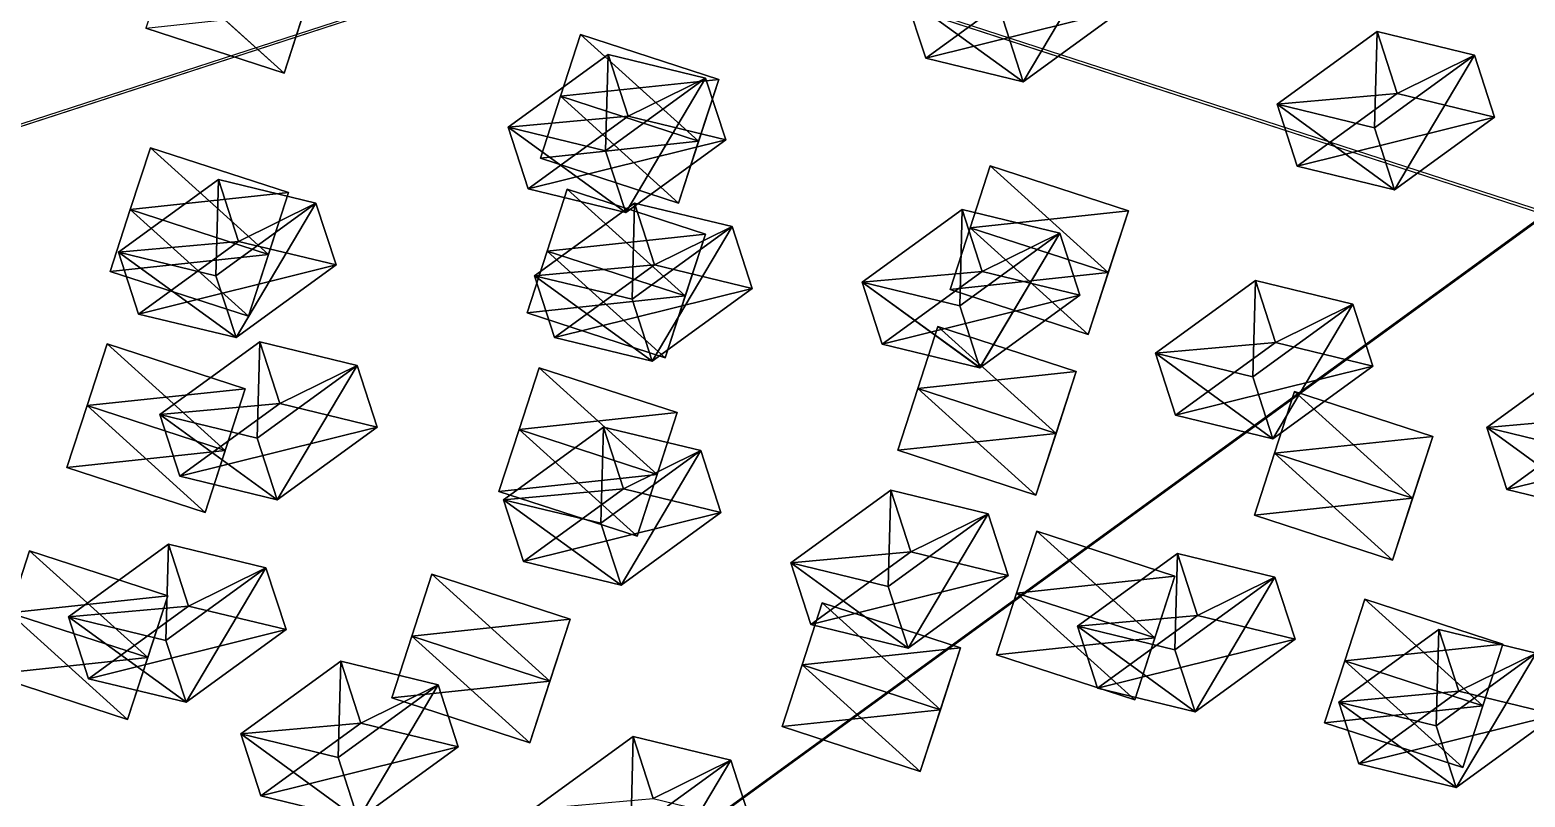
# Model space of a CAD drawing. Header units: metres. Extents: x -324 to 324, y -310 to 311.
# Drawn here: x -42.5 to 60.4, y -230.5 to -177.7 of the extents above; entities that cross this region are included whole.
import ezdxf

# ---------------------------------------------------------------- set-up
doc = ezdxf.new("R2010")
doc.units = ezdxf.units.M

msp = doc.modelspace()

# ---------------------------------------------------------------- linework, layer by layer
for p, q in [((-161.85385, -117.712006, -1261.8993), (61.75289, -190.36646, -1261.8992)), ((61.803394, -190.21127, -1262), (-161.8034, -117.557014, -1262)), ((-61.803432, -190.21129, -738), (161.80338, -117.55707, -738)), ((161.85379, -117.71214, -738.10077), (-61.75302, -190.36641, -738.10077))]:
    msp.add_line(p, q)
for points in [[(-100.0555, -307.9384, -938.3003), (-161.85385, -117.712006, -1261.8993), (61.75289, -190.36646, -1261.8992), (61.75299, -190.36635, -1261.899)], [(161.85379, -117.71214, -738.10077), (-61.75302, -190.36641, -738.10077), (-99.94661, -307.93274, -938.09595), (-99.94651, -307.93265, -938.0958)], [(161.85379, -117.71214, -738.10077), (-99.94661, -307.93274, -938.09595), (100.05529, -307.93845, -1061.6997), (100.05539, -307.93835, -1061.6996)], [(-25.007362, -180.6399, -1245.7883), (-23.625256, -176.38623, -1254.7324), (-22.24332, -172.13309, -1252.4961), (-22.243221, -172.13298, -1252.496)], [(-22.24332, -172.13309, -1252.4961), (-23.625427, -176.38675, -1243.552), (-25.007362, -180.6399, -1245.7883), (-25.007263, -180.63979, -1245.7882)], [(25.859451, -181.23846, -755.87665), (24.477518, -176.98532, -758.1129), (31.35935, -171.98508, -752.8557), (31.35945, -171.98497, -752.8556)], [(31.35935, -171.98508, -752.8557), (32.741283, -176.23822, -750.61945), (25.859451, -181.23846, -755.87665), (25.85955, -181.23836, -755.8765)], [(-33.13599, -173.29657, -1243.552), (-34.517925, -177.54971, -1245.7883), (-25.007362, -180.6399, -1245.7883), (-25.007263, -180.63979, -1245.7882)], [(-25.007362, -180.6399, -1245.7883), (-23.625427, -176.38675, -1243.552), (-33.13599, -173.29657, -1243.552), (-33.13589, -173.29646, -1243.5519)], [(17.769205, -175.36038, -750.877), (19.151136, -179.61353, -748.64075), (26.032969, -174.61328, -743.38354), (26.033068, -174.61317, -743.3834)], [(32.741283, -176.23822, -750.61945), (26.032969, -174.61328, -743.38354), (19.151136, -179.61353, -748.64075), (19.151236, -179.61342, -748.6406)], [(25.859451, -181.23846, -755.87665), (19.151136, -179.61353, -748.64075), (17.769205, -175.36038, -750.877), (17.769304, -175.36028, -750.8769)], [(17.769205, -175.36038, -750.877), (24.477518, -176.98532, -758.1129), (25.859451, -181.23846, -755.87665), (25.85955, -181.23836, -755.8765)], [(-23.625256, -176.38623, -1254.7324), (-25.007362, -180.6399, -1245.7883), (-34.517925, -177.54971, -1245.7883), (-34.517826, -177.5496, -1245.7882)], [(19.151136, -179.61353, -748.64075), (25.859451, -181.23846, -755.87665), (32.741283, -176.23822, -750.61945), (32.741383, -176.23811, -750.6193)], [(-4.6059017, -177.98494, -1252.2659), (-5.9880066, -182.2386, -1243.3218), (3.5225563, -185.32878, -1243.3218), (3.5226562, -185.32867, -1243.3217)], [(-5.9880066, -182.2386, -1243.3218), (-4.6059017, -177.98494, -1252.2659), (-5.987837, -182.23808, -1254.5022), (-5.9877367, -182.23798, -1254.5021)], [(-5.987837, -182.23808, -1254.5022), (-4.6059017, -177.98494, -1252.2659), (4.904661, -181.07512, -1252.2659), (4.9047613, -181.07501, -1252.2657)], [(3.5225563, -185.32878, -1243.3218), (4.904661, -181.07512, -1252.2659), (-4.6059017, -177.98494, -1252.2659), (-4.6058016, -177.98483, -1252.2657)], [(50.045288, -184.41461, -788.0424), (43.336975, -182.78967, -780.8065), (50.218803, -177.78943, -775.5493), (50.218903, -177.78932, -775.5492)], [(51.60074, -182.04257, -773.31305), (50.218803, -177.78943, -775.5493), (43.336975, -182.78967, -780.8065), (43.337074, -182.78957, -780.8064)], [(50.218803, -177.78943, -775.5493), (56.92712, -179.41437, -782.7852), (50.045288, -184.41461, -788.0424), (50.045387, -184.4145, -788.0423)], [(56.92712, -179.41437, -782.7852), (50.218803, -177.78943, -775.5493), (51.60074, -182.04257, -773.31305), (51.600838, -182.04247, -773.3129)], [(-2.8763711, -185.9824, -758.3208), (-9.584685, -184.35747, -751.0849), (-2.7028549, -179.35722, -745.8277), (-2.702755, -179.35712, -745.8276)], [(-1.3209226, -183.61037, -743.59143), (-2.7028549, -179.35722, -745.8277), (-9.584685, -184.35747, -751.0849), (-9.584585, -184.35736, -751.0848)], [(-2.7028549, -179.35722, -745.8277), (4.00546, -180.98216, -753.0636), (-2.8763711, -185.9824, -758.3208), (-2.8762712, -185.9823, -758.3207)], [(4.00546, -180.98216, -753.0636), (-2.7028549, -179.35722, -745.8277), (-1.3209226, -183.61037, -743.59143), (-1.3208226, -183.61026, -743.5913)], [(51.427223, -188.66776, -785.80615), (50.045288, -184.41461, -788.0424), (56.92712, -179.41437, -782.7852), (56.92722, -179.41426, -782.7851)], [(56.92712, -179.41437, -782.7852), (58.30905, -183.66751, -780.54895), (51.427223, -188.66776, -785.80615), (51.427322, -188.66765, -785.806)], [(51.60074, -182.04257, -773.31305), (58.30905, -183.66751, -780.54895), (56.92712, -179.41437, -782.7852), (56.92722, -179.41426, -782.7851)], [(4.904661, -181.07512, -1252.2659), (3.522726, -185.32826, -1254.5022), (-5.987837, -182.23808, -1254.5022), (-5.9877367, -182.23798, -1254.5021)], [(-1.4944389, -190.23555, -756.08453), (-2.8763711, -185.9824, -758.3208), (4.00546, -180.98216, -753.0636), (4.00556, -180.98206, -753.0635)], [(4.00546, -180.98216, -753.0636), (5.387392, -185.2353, -750.82733), (-1.4944389, -190.23555, -756.08453), (-1.4943389, -190.23544, -756.0844)], [(-1.3209226, -183.61037, -743.59143), (5.387392, -185.2353, -750.82733), (4.00546, -180.98216, -753.0636), (4.00556, -180.98206, -753.0635)], [(2.1406212, -189.58192, -1245.5581), (3.522726, -185.32826, -1254.5022), (4.904661, -181.07512, -1252.2659), (4.9047613, -181.07501, -1252.2657)], [(4.904661, -181.07512, -1252.2659), (3.5225563, -185.32878, -1243.3218), (2.1406212, -189.58192, -1245.5581), (2.140721, -189.58182, -1245.558)], [(43.336975, -182.78967, -780.8065), (44.718906, -187.04282, -778.57025), (51.60074, -182.04257, -773.31305), (51.600838, -182.04247, -773.3129)], [(58.30905, -183.66751, -780.54895), (51.60074, -182.04257, -773.31305), (44.718906, -187.04282, -778.57025), (44.719006, -187.04271, -778.5701)], [(-7.3699417, -186.49174, -1245.5581), (-5.987837, -182.23808, -1254.5022), (3.522726, -185.32826, -1254.5022), (3.522826, -185.32816, -1254.5021)], [(-5.987837, -182.23808, -1254.5022), (-7.3699417, -186.49174, -1245.5581), (-5.9880066, -182.2386, -1243.3218), (-5.9879065, -182.2385, -1243.3217)], [(-5.9880066, -182.2386, -1243.3218), (-7.3699417, -186.49174, -1245.5581), (2.1406212, -189.58192, -1245.5581), (2.140721, -189.58182, -1245.558)], [(2.1406212, -189.58192, -1245.5581), (3.5225563, -185.32878, -1243.3218), (-5.9880066, -182.2386, -1243.3218), (-5.9879065, -182.2385, -1243.3217)], [(51.427223, -188.66776, -785.80615), (44.718906, -187.04282, -778.57025), (43.336975, -182.78967, -780.8065), (43.337074, -182.78957, -780.8064)], [(43.336975, -182.78967, -780.8065), (50.045288, -184.41461, -788.0424), (51.427223, -188.66776, -785.80615), (51.427322, -188.66765, -785.806)], [(-9.584685, -184.35747, -751.0849), (-8.202753, -188.61061, -748.84863), (-1.3209226, -183.61037, -743.59143), (-1.3208226, -183.61026, -743.5913)], [(5.387392, -185.2353, -750.82733), (-1.3209226, -183.61037, -743.59143), (-8.202753, -188.61061, -748.84863), (-8.202653, -188.6105, -748.8485)], [(44.718906, -187.04282, -778.57025), (51.427223, -188.66776, -785.80615), (58.30905, -183.66751, -780.54895), (58.30915, -183.6674, -780.5488)], [(-1.4944389, -190.23555, -756.08453), (-8.202753, -188.61061, -748.84863), (-9.584685, -184.35747, -751.0849), (-9.584585, -184.35736, -751.0848)], [(-9.584685, -184.35747, -751.0849), (-2.8763711, -185.9824, -758.3208), (-1.4944389, -190.23555, -756.08453), (-1.4943389, -190.23544, -756.0844)], [(-8.202753, -188.61061, -748.84863), (-1.4944389, -190.23555, -756.08453), (5.387392, -185.2353, -750.82733), (5.387492, -185.2352, -750.8272)], [(-34.21333, -185.77841, -1219.1473), (-35.595436, -190.03207, -1210.2032), (-26.084873, -193.12225, -1210.2032), (-26.084774, -193.12215, -1210.2031)], [(-35.595436, -190.03207, -1210.2032), (-34.21333, -185.77841, -1219.1473), (-35.595264, -190.03156, -1221.3837), (-35.595165, -190.03145, -1221.3835)], [(-35.595264, -190.03156, -1221.3837), (-34.21333, -185.77841, -1219.1473), (-24.702766, -188.86859, -1219.1473), (-24.702667, -188.86848, -1219.1472)], [(-26.084873, -193.12225, -1210.2032), (-24.702766, -188.86859, -1219.1473), (-34.21333, -185.77841, -1219.1473), (-34.21323, -185.7783, -1219.1472)], [(3.522726, -185.32826, -1254.5022), (2.1406212, -189.58192, -1245.5581), (-7.3699417, -186.49174, -1245.5581), (-7.3698416, -186.49164, -1245.558)], [(23.592838, -187.0262, -1252.4961), (22.210732, -191.27986, -1243.552), (31.721294, -194.37004, -1243.552), (31.721394, -194.36993, -1243.5519)], [(22.210732, -191.27986, -1243.552), (23.592838, -187.0262, -1252.4961), (22.210903, -191.27934, -1254.7324), (22.211002, -191.27924, -1254.7323)], [(22.210903, -191.27934, -1254.7324), (23.592838, -187.0262, -1252.4961), (33.1034, -190.11638, -1252.4961), (33.1035, -190.11627, -1252.496)], [(31.721294, -194.37004, -1243.552), (33.1034, -190.11638, -1252.4961), (23.592838, -187.0262, -1252.4961), (23.592937, -187.0261, -1252.496)], [(-29.698637, -194.59323, -758.1225), (-36.40695, -192.96829, -750.8866), (-29.52512, -187.96805, -745.6294), (-29.52502, -187.96794, -745.6293)], [(-28.143187, -192.22119, -743.3931), (-29.52512, -187.96805, -745.6294), (-36.40695, -192.96829, -750.8866), (-36.406853, -192.96819, -750.8865)], [(-29.52512, -187.96805, -745.6294), (-22.816805, -189.59299, -752.8653), (-29.698637, -194.59323, -758.1225), (-29.698538, -194.59312, -758.1224)], [(-22.816805, -189.59299, -752.8653), (-29.52512, -187.96805, -745.6294), (-28.143187, -192.22119, -743.3931), (-28.143087, -192.22108, -743.393)], [(-24.702766, -188.86859, -1219.1473), (-26.084702, -193.12173, -1221.3837), (-35.595264, -190.03156, -1221.3837), (-35.595165, -190.03145, -1221.3835)], [(-27.466808, -197.3754, -1212.4396), (-26.084702, -193.12173, -1221.3837), (-24.702766, -188.86859, -1219.1473), (-24.702667, -188.86848, -1219.1472)], [(-24.702766, -188.86859, -1219.1473), (-26.084873, -193.12225, -1210.2032), (-27.466808, -197.3754, -1212.4396), (-27.46671, -197.37529, -1212.4395)], [(-5.521139, -188.6346, -1231.4458), (-6.903244, -192.88826, -1222.5017), (2.6073189, -195.97844, -1222.5017), (2.6074188, -195.97833, -1222.5016)], [(-6.903244, -192.88826, -1222.5017), (-5.521139, -188.6346, -1231.4458), (-6.9030743, -192.88774, -1233.6821), (-6.902974, -192.88763, -1233.682)], [(-6.9030743, -192.88774, -1233.6821), (-5.521139, -188.6346, -1231.4458), (3.9894238, -191.72478, -1231.4458), (3.9895236, -191.72467, -1231.4457)], [(2.6073189, -195.97844, -1222.5017), (3.9894238, -191.72478, -1231.4458), (-5.521139, -188.6346, -1231.4458), (-5.521039, -188.63449, -1231.4457)], [(-100.0555, -307.9384, -938.3003), (61.75289, -190.36646, -1261.8992), (99.94637, -307.9328, -1061.904), (99.94647, -307.9327, -1061.9039)], [(-36.97737, -194.28522, -1212.4396), (-35.595264, -190.03156, -1221.3837), (-26.084702, -193.12173, -1221.3837), (-26.084602, -193.12163, -1221.3835)], [(-35.595264, -190.03156, -1221.3837), (-36.97737, -194.28522, -1212.4396), (-35.595436, -190.03207, -1210.2032), (-35.595337, -190.03197, -1210.2031)], [(-35.595436, -190.03207, -1210.2032), (-36.97737, -194.28522, -1212.4396), (-27.466808, -197.3754, -1212.4396), (-27.46671, -197.37529, -1212.4395)], [(-27.466808, -197.3754, -1212.4396), (-26.084873, -193.12225, -1210.2032), (-35.595436, -190.03207, -1210.2032), (-35.595337, -190.03197, -1210.2031)], [(-28.316704, -198.84637, -755.8862), (-29.698637, -194.59323, -758.1225), (-22.816805, -189.59299, -752.8653), (-22.816706, -189.59288, -752.8652)], [(-22.816805, -189.59299, -752.8653), (-21.434874, -193.84613, -750.629), (-28.316704, -198.84637, -755.8862), (-28.316605, -198.84627, -755.8861)], [(-28.143187, -192.22119, -743.3931), (-21.434874, -193.84613, -750.629), (-22.816805, -189.59299, -752.8653), (-22.816706, -189.59288, -752.8652)], [(-1.0581796, -196.20862, -778.8934), (-7.766494, -194.58368, -771.6575), (-0.8846634, -189.58344, -766.40027), (-0.8845634, -189.58333, -766.40015)], [(0.49726897, -193.83658, -764.164), (-0.8846634, -189.58344, -766.40027), (-7.766494, -194.58368, -771.6575), (-7.7663937, -194.58357, -771.65735)], [(-0.8846634, -189.58344, -766.40027), (5.8236513, -191.20837, -773.63617), (-1.0581796, -196.20862, -778.8934), (-1.0580796, -196.20851, -778.89325)], [(5.8236513, -191.20837, -773.63617), (-0.8846634, -189.58344, -766.40027), (0.49726897, -193.83658, -764.164), (0.49736896, -193.83647, -764.1639)], [(21.493826, -196.65823, -793.6847), (14.785513, -195.0333, -786.4488), (21.667343, -190.03305, -781.1916), (21.667442, -190.03294, -781.19147)], [(23.049276, -194.2862, -778.9553), (21.667343, -190.03305, -781.1916), (14.785513, -195.0333, -786.4488), (14.785613, -195.03319, -786.44867)], [(21.667343, -190.03305, -781.1916), (28.375658, -191.65799, -788.4275), (21.493826, -196.65823, -793.6847), (21.493925, -196.65813, -793.6846)], [(28.375658, -191.65799, -788.4275), (21.667343, -190.03305, -781.1916), (23.049276, -194.2862, -778.9553), (23.049376, -194.28609, -778.9552)], [(33.1034, -190.11638, -1252.4961), (31.721466, -194.36952, -1254.7324), (22.210903, -191.27934, -1254.7324), (22.211002, -191.27924, -1254.7323)], [(30.33936, -198.62318, -1245.7883), (31.721466, -194.36952, -1254.7324), (33.1034, -190.11638, -1252.4961), (33.1035, -190.11627, -1252.496)], [(33.1034, -190.11638, -1252.4961), (31.721294, -194.37004, -1243.552), (30.33936, -198.62318, -1245.7883), (30.339458, -198.62308, -1245.7882)], [(0.3237527, -200.46176, -776.6571), (-1.0581796, -196.20862, -778.8934), (5.8236513, -191.20837, -773.63617), (5.8237514, -191.20827, -773.63605)], [(5.8236513, -191.20837, -773.63617), (7.2055836, -195.46152, -771.3999), (0.3237527, -200.46176, -776.6571), (0.3238527, -200.46165, -776.657)], [(0.49726897, -193.83658, -764.164), (7.2055836, -195.46152, -771.3999), (5.8236513, -191.20837, -773.63617), (5.8237514, -191.20827, -773.63605)], [(20.828796, -195.533, -1245.7883), (22.210903, -191.27934, -1254.7324), (31.721466, -194.36952, -1254.7324), (31.721565, -194.36942, -1254.7323)], [(22.210903, -191.27934, -1254.7324), (20.828796, -195.533, -1245.7883), (22.210732, -191.27986, -1243.552), (22.21083, -191.27975, -1243.5519)], [(22.210732, -191.27986, -1243.552), (20.828796, -195.533, -1245.7883), (30.33936, -198.62318, -1245.7883), (30.339458, -198.62308, -1245.7882)], [(30.33936, -198.62318, -1245.7883), (31.721294, -194.37004, -1243.552), (22.210732, -191.27986, -1243.552), (22.21083, -191.27975, -1243.5519)], [(-36.40695, -192.96829, -750.8866), (-35.025017, -197.22144, -748.6503), (-28.143187, -192.22119, -743.3931), (-28.143087, -192.22108, -743.393)], [(-21.434874, -193.84613, -750.629), (-28.143187, -192.22119, -743.3931), (-35.025017, -197.22144, -748.6503), (-35.024918, -197.22133, -748.6502)], [(3.9894238, -191.72478, -1231.4458), (2.6074886, -195.97792, -1233.6821), (-6.9030743, -192.88774, -1233.6821), (-6.902974, -192.88763, -1233.682)], [(1.2253838, -200.23158, -1224.738), (2.6074886, -195.97792, -1233.6821), (3.9894238, -191.72478, -1231.4458), (3.9895236, -191.72467, -1231.4457)], [(3.9894238, -191.72478, -1231.4458), (2.6073189, -195.97844, -1222.5017), (1.2253838, -200.23158, -1224.738), (1.2254838, -200.23148, -1224.7379)], [(22.87576, -200.91138, -791.4484), (21.493826, -196.65823, -793.6847), (28.375658, -191.65799, -788.4275), (28.375757, -191.65788, -788.42737)], [(28.375658, -191.65799, -788.4275), (29.75759, -195.91113, -786.1912), (22.87576, -200.91138, -791.4484), (22.875858, -200.91127, -791.4483)], [(23.049276, -194.2862, -778.9553), (29.75759, -195.91113, -786.1912), (28.375658, -191.65799, -788.4275), (28.375757, -191.65788, -788.42737)], [(-26.084702, -193.12173, -1221.3837), (-27.466808, -197.3754, -1212.4396), (-36.97737, -194.28522, -1212.4396), (-36.977272, -194.28511, -1212.4395)], [(-28.316704, -198.84637, -755.8862), (-35.025017, -197.22144, -748.6503), (-36.40695, -192.96829, -750.8866), (-36.406853, -192.96819, -750.8865)], [(-36.40695, -192.96829, -750.8866), (-29.698637, -194.59323, -758.1225), (-28.316704, -198.84637, -755.8862), (-28.316605, -198.84627, -755.8861)], [(-8.285179, -197.1414, -1224.738), (-6.9030743, -192.88774, -1233.6821), (2.6074886, -195.97792, -1233.6821), (2.6075885, -195.97781, -1233.682)], [(-6.9030743, -192.88774, -1233.6821), (-8.285179, -197.1414, -1224.738), (-6.903244, -192.88826, -1222.5017), (-6.903144, -192.88815, -1222.5016)], [(-6.903244, -192.88826, -1222.5017), (-8.285179, -197.1414, -1224.738), (1.2253838, -200.23158, -1224.738), (1.2254838, -200.23148, -1224.7379)], [(1.2253838, -200.23158, -1224.738), (2.6073189, -195.97844, -1222.5017), (-6.903244, -192.88826, -1222.5017), (-6.903144, -192.88815, -1222.5016)], [(-35.025017, -197.22144, -748.6503), (-28.316704, -198.84637, -755.8862), (-21.434874, -193.84613, -750.629), (-21.434774, -193.84602, -750.6289)], [(-7.766494, -194.58368, -771.6575), (-6.3845615, -198.83682, -769.4212), (0.49726897, -193.83658, -764.164), (0.49736896, -193.83647, -764.1639)], [(7.2055836, -195.46152, -771.3999), (0.49726897, -193.83658, -764.164), (-6.3845615, -198.83682, -769.4212), (-6.3844614, -198.83672, -769.4211)], [(14.785513, -195.0333, -786.4488), (16.167444, -199.28644, -784.2125), (23.049276, -194.2862, -778.9553), (23.049376, -194.28609, -778.9552)], [(29.75759, -195.91113, -786.1912), (23.049276, -194.2862, -778.9553), (16.167444, -199.28644, -784.2125), (16.167543, -199.28633, -784.2124)], [(31.721466, -194.36952, -1254.7324), (30.33936, -198.62318, -1245.7883), (20.828796, -195.533, -1245.7883), (20.828896, -195.5329, -1245.7882)], [(0.3237527, -200.46176, -776.6571), (-6.3845615, -198.83682, -769.4212), (-7.766494, -194.58368, -771.6575), (-7.7663937, -194.58357, -771.65735)], [(-7.766494, -194.58368, -771.6575), (-1.0581796, -196.20862, -778.8934), (0.3237527, -200.46176, -776.6571), (0.3238527, -200.46165, -776.657)], [(-6.3845615, -198.83682, -769.4212), (0.3237527, -200.46176, -776.6571), (7.2055836, -195.46152, -771.3999), (7.2056837, -195.46141, -771.3998)], [(22.87576, -200.91138, -791.4484), (16.167444, -199.28644, -784.2125), (14.785513, -195.0333, -786.4488), (14.785613, -195.03319, -786.44867)], [(14.785513, -195.0333, -786.4488), (21.493826, -196.65823, -793.6847), (22.87576, -200.91138, -791.4484), (22.875858, -200.91127, -791.4483)], [(41.66975, -201.54538, -815.4474), (34.961437, -199.92044, -808.2115), (41.843266, -194.9202, -802.9543), (41.843365, -194.92009, -802.95416)], [(43.2252, -199.17334, -800.718), (41.843266, -194.9202, -802.9543), (34.961437, -199.92044, -808.2115), (34.961536, -199.92033, -808.21136)], [(41.843266, -194.9202, -802.9543), (48.551582, -196.54514, -810.1902), (41.66975, -201.54538, -815.4474), (41.66985, -201.54527, -815.44727)], [(48.551582, -196.54514, -810.1902), (41.843266, -194.9202, -802.9543), (43.2252, -199.17334, -800.718), (43.2253, -199.17323, -800.7179)], [(2.6074886, -195.97792, -1233.6821), (1.2253838, -200.23158, -1224.738), (-8.285179, -197.1414, -1224.738), (-8.285079, -197.1413, -1224.7379)], [(16.167444, -199.28644, -784.2125), (22.87576, -200.91138, -791.4484), (29.75759, -195.91113, -786.1912), (29.757689, -195.91103, -786.1911)], [(43.051685, -205.79852, -813.2111), (41.66975, -201.54538, -815.4474), (48.551582, -196.54514, -810.1902), (48.55168, -196.54503, -810.19006)], [(48.551582, -196.54514, -810.1902), (49.933514, -200.79828, -807.9539), (43.051685, -205.79852, -813.2111), (43.051785, -205.79842, -813.211)], [(43.2252, -199.17334, -800.718), (49.933514, -200.79828, -807.9539), (48.551582, -196.54514, -810.1902), (48.55168, -196.54503, -810.19006)], [(19.998333, -198.08891, -1229.2349), (18.616226, -202.34258, -1220.2908), (28.12679, -205.43275, -1220.2908), (28.126888, -205.43265, -1220.2906)], [(18.616226, -202.34258, -1220.2908), (19.998333, -198.08891, -1229.2349), (18.616398, -202.34206, -1231.4712), (18.616497, -202.34195, -1231.4711)], [(18.616398, -202.34206, -1231.4712), (19.998333, -198.08891, -1229.2349), (29.508896, -201.1791, -1229.2349), (29.508995, -201.17899, -1229.2347)], [(28.12679, -205.43275, -1220.2908), (29.508896, -201.1791, -1229.2349), (19.998333, -198.08891, -1229.2349), (19.998432, -198.0888, -1229.2347)], [(-37.189213, -199.27031, -1191.6484), (-38.57132, -203.52397, -1182.7043), (-29.060757, -206.61415, -1182.7043), (-29.060658, -206.61404, -1182.7042)], [(-38.57132, -203.52397, -1182.7043), (-37.189213, -199.27031, -1191.6484), (-38.571148, -203.52345, -1193.8848), (-38.57105, -203.52335, -1193.8846)], [(-38.571148, -203.52345, -1193.8848), (-37.189213, -199.27031, -1191.6484), (-27.67865, -202.36049, -1191.6484), (-27.67855, -202.36038, -1191.6483)], [(-29.060757, -206.61415, -1182.7043), (-27.67865, -202.36049, -1191.6484), (-37.189213, -199.27031, -1191.6484), (-37.189114, -199.2702, -1191.6483)], [(-26.86189, -205.75288, -781.0998), (-33.570206, -204.12794, -773.8639), (-26.688374, -199.1277, -768.6067), (-26.688274, -199.1276, -768.60657)], [(-25.30644, -203.38084, -766.3704), (-26.688374, -199.1277, -768.6067), (-33.570206, -204.12794, -773.8639), (-33.570107, -204.12784, -773.8638)], [(-26.688374, -199.1277, -768.6067), (-19.980059, -200.75264, -775.8426), (-26.86189, -205.75288, -781.0998), (-26.861792, -205.75278, -781.0997)], [(-19.980059, -200.75264, -775.8426), (-26.688374, -199.1277, -768.6067), (-25.30644, -203.38084, -766.3704), (-25.306341, -203.38074, -766.3703)], [(34.961437, -199.92044, -808.2115), (36.34337, -204.17358, -805.9752), (43.2252, -199.17334, -800.718), (43.2253, -199.17323, -800.7179)], [(49.933514, -200.79828, -807.9539), (43.2252, -199.17334, -800.718), (36.34337, -204.17358, -805.9752), (36.343468, -204.17348, -805.9751)], [(43.051685, -205.79852, -813.2111), (36.34337, -204.17358, -805.9752), (34.961437, -199.92044, -808.2115), (34.961536, -199.92033, -808.21136)], [(34.961437, -199.92044, -808.2115), (41.66975, -201.54538, -815.4474), (43.051685, -205.79852, -813.2111), (43.051785, -205.79842, -813.211)], [(64.48203, -206.6591, -839.27014), (57.77372, -205.03416, -832.03424), (64.65555, -200.03392, -826.77704), (64.65565, -200.03381, -826.7769)], [(66.03748, -204.28706, -824.5408), (64.65555, -200.03392, -826.77704), (57.77372, -205.03416, -832.03424), (57.77382, -205.03406, -832.0341)], [(-25.479958, -210.00603, -778.8635), (-26.86189, -205.75288, -781.0998), (-19.980059, -200.75264, -775.8426), (-19.97996, -200.75253, -775.84247)], [(-19.980059, -200.75264, -775.8426), (-18.598127, -205.00578, -773.6063), (-25.479958, -210.00603, -778.8635), (-25.479858, -210.00592, -778.8634)], [(-25.30644, -203.38084, -766.3704), (-18.598127, -205.00578, -773.6063), (-19.980059, -200.75264, -775.8426), (-19.97996, -200.75253, -775.84247)], [(-7.453726, -200.91544, -1206.8949), (-8.835831, -205.1691, -1197.9508), (0.6747322, -208.25928, -1197.9508), (0.6748322, -208.25917, -1197.9507)], [(-8.835831, -205.1691, -1197.9508), (-7.453726, -200.91544, -1206.8949), (-8.835661, -205.16858, -1209.1312), (-8.835561, -205.16847, -1209.1311)], [(-8.835661, -205.16858, -1209.1312), (-7.453726, -200.91544, -1206.8949), (2.056837, -204.00562, -1206.8949), (2.056937, -204.00551, -1206.8948)], [(0.6747322, -208.25928, -1197.9508), (2.056837, -204.00562, -1206.8949), (-7.453726, -200.91544, -1206.8949), (-7.4536257, -200.91533, -1206.8948)], [(29.508896, -201.1791, -1229.2349), (28.12696, -205.43224, -1231.4712), (18.616398, -202.34206, -1231.4712), (18.616497, -202.34195, -1231.4711)], [(26.744854, -209.6859, -1222.5271), (28.12696, -205.43224, -1231.4712), (29.508896, -201.1791, -1229.2349), (29.508995, -201.17899, -1229.2347)], [(29.508896, -201.1791, -1229.2349), (28.12679, -205.43275, -1220.2908), (26.744854, -209.6859, -1222.5271), (26.744953, -209.68579, -1222.527)], [(36.34337, -204.17358, -805.9752), (43.051685, -205.79852, -813.2111), (49.933514, -200.79828, -807.9539), (49.933613, -200.79817, -807.9538)], [(-27.67865, -202.36049, -1191.6484), (-29.060585, -206.61363, -1193.8848), (-38.571148, -203.52345, -1193.8848), (-38.57105, -203.52335, -1193.8846)], [(-30.442692, -210.8673, -1184.9407), (-29.060585, -206.61363, -1193.8848), (-27.67865, -202.36049, -1191.6484), (-27.67855, -202.36038, -1191.6483)], [(-27.67865, -202.36049, -1191.6484), (-29.060757, -206.61415, -1182.7043), (-30.442692, -210.8673, -1184.9407), (-30.442593, -210.86719, -1184.9406)], [(17.234291, -206.59572, -1222.5271), (18.616398, -202.34206, -1231.4712), (28.12696, -205.43224, -1231.4712), (28.12706, -205.43213, -1231.4711)], [(18.616398, -202.34206, -1231.4712), (17.234291, -206.59572, -1222.5271), (18.616226, -202.34258, -1220.2908), (18.616325, -202.34247, -1220.2906)], [(18.616226, -202.34258, -1220.2908), (17.234291, -206.59572, -1222.5271), (26.744854, -209.6859, -1222.5271), (26.744953, -209.68579, -1222.527)], [(26.744854, -209.6859, -1222.5271), (28.12679, -205.43275, -1220.2908), (18.616226, -202.34258, -1220.2908), (18.616325, -202.34247, -1220.2906)], [(44.540516, -202.5514, -1235.9138), (43.15841, -206.80507, -1226.9697), (52.668972, -209.89525, -1226.9697), (52.66907, -209.89514, -1226.9696)], [(43.15841, -206.80507, -1226.9697), (44.540516, -202.5514, -1235.9138), (43.15858, -206.80455, -1238.1501), (43.15868, -206.80444, -1238.15)], [(43.15858, -206.80455, -1238.1501), (44.540516, -202.5514, -1235.9138), (54.05108, -205.64159, -1235.9138), (54.051178, -205.64148, -1235.9137)], [(52.668972, -209.89525, -1226.9697), (54.05108, -205.64159, -1235.9138), (44.540516, -202.5514, -1235.9138), (44.540615, -202.5513, -1235.9137)], [(-39.953255, -207.77711, -1184.9407), (-38.571148, -203.52345, -1193.8848), (-29.060585, -206.61363, -1193.8848), (-29.060486, -206.61353, -1193.8846)], [(-38.571148, -203.52345, -1193.8848), (-39.953255, -207.77711, -1184.9407), (-38.57132, -203.52397, -1182.7043), (-38.57122, -203.52386, -1182.7042)], [(-38.57132, -203.52397, -1182.7043), (-39.953255, -207.77711, -1184.9407), (-30.442692, -210.8673, -1184.9407), (-30.442593, -210.86719, -1184.9406)], [(-30.442692, -210.8673, -1184.9407), (-29.060757, -206.61415, -1182.7043), (-38.57132, -203.52397, -1182.7043), (-38.57122, -203.52386, -1182.7042)], [(-33.570206, -204.12794, -773.8639), (-32.18827, -208.38109, -771.6276), (-25.30644, -203.38084, -766.3704), (-25.306341, -203.38074, -766.3703)], [(-18.598127, -205.00578, -773.6063), (-25.30644, -203.38084, -766.3704), (-32.18827, -208.38109, -771.6276), (-32.18817, -208.38098, -771.6275)], [(-25.479958, -210.00603, -778.8635), (-32.18827, -208.38109, -771.6276), (-33.570206, -204.12794, -773.8639), (-33.570107, -204.12784, -773.8638)], [(-33.570206, -204.12794, -773.8639), (-26.86189, -205.75288, -781.0998), (-25.479958, -210.00603, -778.8635), (-25.479858, -210.00592, -778.8634)], [(2.056837, -204.00562, -1206.8949), (0.67490196, -208.25876, -1209.1312), (-8.835661, -205.16858, -1209.1312), (-8.835561, -205.16847, -1209.1311)], [(-0.7072029, -212.51242, -1200.1871), (0.67490196, -208.25876, -1209.1312), (2.056837, -204.00562, -1206.8949), (2.056937, -204.00551, -1206.8948)], [(2.056837, -204.00562, -1206.8949), (0.6747322, -208.25928, -1197.9508), (-0.7072029, -212.51242, -1200.1871), (-0.7071029, -212.51231, -1200.187)], [(57.77372, -205.03416, -832.03424), (59.15565, -209.28731, -829.798), (66.03748, -204.28706, -824.5408), (66.03758, -204.28696, -824.54065)], [(72.7458, -205.912, -831.7767), (66.03748, -204.28706, -824.5408), (59.15565, -209.28731, -829.798), (59.15575, -209.2872, -829.79785)], [(-32.18827, -208.38109, -771.6276), (-25.479958, -210.00603, -778.8635), (-18.598127, -205.00578, -773.6063), (-18.598028, -205.00568, -773.6062)], [(-10.217766, -209.42224, -1200.1871), (-8.835661, -205.16858, -1209.1312), (0.67490196, -208.25876, -1209.1312), (0.675002, -208.25865, -1209.1311)], [(-8.835661, -205.16858, -1209.1312), (-10.217766, -209.42224, -1200.1871), (-8.835831, -205.1691, -1197.9508), (-8.835731, -205.16899, -1197.9507)], [(-8.835831, -205.1691, -1197.9508), (-10.217766, -209.42224, -1200.1871), (-0.7072029, -212.51242, -1200.1871), (-0.7071029, -212.51231, -1200.187)], [(-3.2002008, -211.62172, -806.8836), (-9.908515, -209.99678, -799.6477), (-3.0266845, -204.99654, -794.3905), (-3.0265846, -204.99643, -794.3904)], [(-1.6447523, -209.24968, -792.15424), (-3.0266845, -204.99654, -794.3905), (-9.908515, -209.99678, -799.6477), (-9.908415, -209.99667, -799.6476)], [(-0.7072029, -212.51242, -1200.1871), (0.6747322, -208.25928, -1197.9508), (-8.835831, -205.1691, -1197.9508), (-8.835731, -205.16899, -1197.9507)], [(-3.0266845, -204.99654, -794.3905), (3.68163, -206.62148, -801.6264), (-3.2002008, -211.62172, -806.8836), (-3.200101, -211.62161, -806.8835)], [(3.68163, -206.62148, -801.6264), (-3.0266845, -204.99654, -794.3905), (-1.6447523, -209.24968, -792.15424), (-1.6446522, -209.24957, -792.1541)], [(28.12696, -205.43224, -1231.4712), (26.744854, -209.6859, -1222.5271), (17.234291, -206.59572, -1222.5271), (17.23439, -206.59561, -1222.527)], [(54.05108, -205.64159, -1235.9138), (52.669144, -209.89473, -1238.1501), (43.15858, -206.80455, -1238.1501), (43.15868, -206.80444, -1238.15)], [(51.287037, -214.14839, -1229.206), (52.669144, -209.89473, -1238.1501), (54.05108, -205.64159, -1235.9138), (54.051178, -205.64148, -1235.9137)], [(54.05108, -205.64159, -1235.9138), (52.668972, -209.89525, -1226.9697), (51.287037, -214.14839, -1229.206), (51.287136, -214.14828, -1229.2059)], [(65.86397, -210.91225, -837.0339), (59.15565, -209.28731, -829.798), (57.77372, -205.03416, -832.03424), (57.77382, -205.03406, -832.0341)], [(57.77372, -205.03416, -832.03424), (64.48203, -206.6591, -839.27014), (65.86397, -210.91225, -837.0339), (65.86407, -210.91214, -837.03375)], [(-29.060585, -206.61363, -1193.8848), (-30.442692, -210.8673, -1184.9407), (-39.953255, -207.77711, -1184.9407), (-39.953156, -207.77701, -1184.9406)], [(-1.8182685, -215.87486, -804.64734), (-3.2002008, -211.62172, -806.8836), (3.68163, -206.62148, -801.6264), (3.6817298, -206.62137, -801.6263)], [(3.68163, -206.62148, -801.6264), (5.0635624, -210.87462, -799.39014), (-1.8182685, -215.87486, -804.64734), (-1.8181685, -215.87476, -804.6472)], [(-1.6447523, -209.24968, -792.15424), (5.0635624, -210.87462, -799.39014), (3.68163, -206.62148, -801.6264), (3.6817298, -206.62137, -801.6263)], [(41.776474, -211.05821, -1229.206), (43.15858, -206.80455, -1238.1501), (52.669144, -209.89473, -1238.1501), (52.669243, -209.89462, -1238.15)], [(43.15858, -206.80455, -1238.1501), (41.776474, -211.05821, -1229.206), (43.15841, -206.80507, -1226.9697), (43.15851, -206.80496, -1226.9696)], [(43.15841, -206.80507, -1226.9697), (41.776474, -211.05821, -1229.206), (51.287037, -214.14839, -1229.206), (51.287136, -214.14828, -1229.2059)], [(51.287037, -214.14839, -1229.206), (52.668972, -209.89525, -1226.9697), (43.15841, -206.80507, -1226.9697), (43.15851, -206.80496, -1226.9696)], [(59.15565, -209.28731, -829.798), (65.86397, -210.91225, -837.0339), (72.7458, -205.912, -831.7767), (72.745895, -205.9119, -831.77655)], [(0.67490196, -208.25876, -1209.1312), (-0.7072029, -212.51242, -1200.1871), (-10.217766, -209.42224, -1200.1871), (-10.217666, -209.42213, -1200.187)], [(-9.908515, -209.99678, -799.6477), (-8.526583, -214.24992, -797.41144), (-1.6447523, -209.24968, -792.15424), (-1.6446522, -209.24957, -792.1541)], [(5.0635624, -210.87462, -799.39014), (-1.6447523, -209.24968, -792.15424), (-8.526583, -214.24992, -797.41144), (-8.526483, -214.24982, -797.4113)], [(16.572767, -215.96489, -827.3627), (9.864454, -214.33995, -820.1268), (16.746284, -209.3397, -814.86957), (16.746384, -209.3396, -814.86945)], [(18.128218, -213.59285, -812.6333), (16.746284, -209.3397, -814.86957), (9.864454, -214.33995, -820.1268), (9.864554, -214.33984, -820.12665)], [(16.746284, -209.3397, -814.86957), (23.4546, -210.96465, -822.10547), (16.572767, -215.96489, -827.3627), (16.572866, -215.96478, -827.36255)], [(23.4546, -210.96465, -822.10547), (16.746284, -209.3397, -814.86957), (18.128218, -213.59285, -812.6333), (18.128317, -213.59274, -812.6332)], [(52.669144, -209.89473, -1238.1501), (51.287037, -214.14839, -1229.206), (41.776474, -211.05821, -1229.206), (41.776573, -211.0581, -1229.2059)], [(-1.8182685, -215.87486, -804.64734), (-8.526583, -214.24992, -797.41144), (-9.908515, -209.99678, -799.6477), (-9.908415, -209.99667, -799.6476)], [(-9.908515, -209.99678, -799.6477), (-3.2002008, -211.62172, -806.8836), (-1.8182685, -215.87486, -804.64734), (-1.8181685, -215.87476, -804.6472)], [(-8.526583, -214.24992, -797.41144), (-1.8182685, -215.87486, -804.64734), (5.0635624, -210.87462, -799.39014), (5.0636625, -210.87451, -799.39)], [(17.9547, -220.21803, -825.1264), (16.572767, -215.96489, -827.3627), (23.4546, -210.96465, -822.10547), (23.454699, -210.96454, -822.10535)], [(23.4546, -210.96465, -822.10547), (24.83653, -215.21779, -819.8692), (17.9547, -220.21803, -825.1264), (17.9548, -220.21793, -825.1263)], [(18.128218, -213.59285, -812.6333), (24.83653, -215.21779, -819.8692), (23.4546, -210.96465, -822.10547), (23.454699, -210.96454, -822.10535)], [(26.79626, -212.16507, -1206.6646), (25.414154, -216.41873, -1197.7205), (34.924717, -219.50891, -1197.7205), (34.924816, -219.5088, -1197.7203)], [(25.414154, -216.41873, -1197.7205), (26.79626, -212.16507, -1206.6646), (25.414326, -216.41821, -1208.9009), (25.414425, -216.4181, -1208.9008)], [(25.414326, -216.41821, -1208.9009), (26.79626, -212.16507, -1206.6646), (36.306824, -215.25525, -1206.6646), (36.306923, -215.25514, -1206.6644)], [(34.924717, -219.50891, -1197.7205), (36.306824, -215.25525, -1206.6646), (26.79626, -212.16507, -1206.6646), (26.79636, -212.16496, -1206.6644)], [(-42.523724, -213.52164, -1161.2476), (-43.90583, -217.7753, -1152.3035), (-34.395267, -220.86548, -1152.3035), (-34.39517, -220.86537, -1152.3033)], [(-43.90566, -217.77478, -1163.4839), (-42.523724, -213.52164, -1161.2476), (-33.01316, -216.61182, -1161.2476), (-33.01306, -216.61171, -1161.2474)], [(-34.395267, -220.86548, -1152.3035), (-33.01316, -216.61182, -1161.2476), (-42.523724, -213.52164, -1161.2476), (-42.523624, -213.52153, -1161.2474)], [(-33.13714, -219.6841, -803.7175), (-39.84545, -218.05916, -796.4816), (-32.963623, -213.05891, -791.2244), (-32.963524, -213.0588, -791.2243)], [(-31.581688, -217.31206, -788.98816), (-32.963623, -213.05891, -791.2244), (-39.84545, -218.05916, -796.4816), (-39.845352, -218.05905, -796.4815)], [(-32.963623, -213.05891, -791.2244), (-26.255306, -214.68385, -798.4603), (-33.13714, -219.6841, -803.7175), (-33.13704, -219.68399, -803.7174)], [(-26.255306, -214.68385, -798.4603), (-32.963623, -213.05891, -791.2244), (-31.581688, -217.31206, -788.98816), (-31.581589, -217.31195, -788.98804)], [(9.864454, -214.33995, -820.1268), (11.246386, -218.5931, -817.8905), (18.128218, -213.59285, -812.6333), (18.128317, -213.59274, -812.6332)], [(24.83653, -215.21779, -819.8692), (18.128218, -213.59285, -812.6333), (11.246386, -218.5931, -817.8905), (11.246486, -218.59299, -817.8904)], [(36.31029, -220.33382, -847.86884), (29.601978, -218.70888, -840.63293), (36.483807, -213.70863, -835.37573), (36.483906, -213.70853, -835.3756)], [(37.86574, -217.96178, -833.13947), (36.483807, -213.70863, -835.37573), (29.601978, -218.70888, -840.63293), (29.602077, -218.70877, -840.6328)], [(36.483807, -213.70863, -835.37573), (43.192123, -215.33357, -842.61163), (36.31029, -220.33382, -847.86884), (36.31039, -220.33371, -847.8687)], [(43.192123, -215.33357, -842.61163), (36.483807, -213.70863, -835.37573), (37.86574, -217.96178, -833.13947), (37.86584, -217.96167, -833.13934)], [(-31.755205, -223.93724, -801.48126), (-33.13714, -219.6841, -803.7175), (-26.255306, -214.68385, -798.4603), (-26.255207, -214.68375, -798.4602)], [(-26.255306, -214.68385, -798.4603), (-24.873375, -218.937, -796.22406), (-31.755205, -223.93724, -801.48126), (-31.755106, -223.93713, -801.48114)], [(-31.581688, -217.31206, -788.98816), (-24.873375, -218.937, -796.22406), (-26.255306, -214.68385, -798.4603), (-26.255207, -214.68375, -798.4602)], [(17.9547, -220.21803, -825.1264), (11.246386, -218.5931, -817.8905), (9.864454, -214.33995, -820.1268), (9.864554, -214.33984, -820.12665)], [(9.864454, -214.33995, -820.1268), (16.572767, -215.96489, -827.3627), (17.9547, -220.21803, -825.1264), (17.9548, -220.21793, -825.1263)], [(-14.834513, -215.13159, -1175.2964), (-16.216618, -219.38525, -1166.3523), (-6.7060547, -222.47543, -1166.3523), (-6.7059546, -222.47533, -1166.3522)], [(-16.216618, -219.38525, -1166.3523), (-14.834513, -215.13159, -1175.2964), (-16.216448, -219.38474, -1177.5327), (-16.216349, -219.38463, -1177.5326)], [(-16.216448, -219.38474, -1177.5327), (-14.834513, -215.13159, -1175.2964), (-5.32395, -218.22177, -1175.2964), (-5.3238497, -218.22166, -1175.2963)], [(-6.7060547, -222.47543, -1166.3523), (-5.32395, -218.22177, -1175.2964), (-14.834513, -215.13159, -1175.2964), (-14.834413, -215.13148, -1175.2963)], [(11.246386, -218.5931, -817.8905), (17.9547, -220.21803, -825.1264), (24.83653, -215.21779, -819.8692), (24.83663, -215.21768, -819.8691)], [(36.306824, -215.25525, -1206.6646), (34.92489, -219.50839, -1208.9009), (25.414326, -216.41821, -1208.9009), (25.414425, -216.4181, -1208.9008)], [(33.54278, -223.76205, -1199.9568), (34.92489, -219.50839, -1208.9009), (36.306824, -215.25525, -1206.6646), (36.306923, -215.25514, -1206.6644)], [(36.306824, -215.25525, -1206.6646), (34.924717, -219.50891, -1197.7205), (33.54278, -223.76205, -1199.9568), (33.54288, -223.76195, -1199.9567)], [(37.692226, -224.58696, -845.63257), (36.31029, -220.33382, -847.86884), (43.192123, -215.33357, -842.61163), (43.192223, -215.33347, -842.6115)], [(43.192123, -215.33357, -842.61163), (44.574055, -219.58672, -840.37537), (37.692226, -224.58696, -845.63257), (37.692326, -224.58685, -845.63245)], [(37.86574, -217.96178, -833.13947), (44.574055, -219.58672, -840.37537), (43.192123, -215.33357, -842.61163), (43.192223, -215.33347, -842.6115)], [(-33.01316, -216.61182, -1161.2476), (-34.395096, -220.86496, -1163.4839), (-43.90566, -217.77478, -1163.4839), (-43.90556, -217.77467, -1163.4838)], [(-35.777203, -225.11862, -1154.5398), (-34.395096, -220.86496, -1163.4839), (-33.01316, -216.61182, -1161.2476), (-33.01306, -216.61171, -1161.2474)], [(-33.01316, -216.61182, -1161.2476), (-34.395267, -220.86548, -1152.3035), (-35.777203, -225.11862, -1154.5398), (-35.777103, -225.11852, -1154.5397)], [(12.032892, -217.10423, -1188.1477), (10.650787, -221.3579, -1179.2036), (20.16135, -224.44807, -1179.2036), (20.16145, -224.44797, -1179.2035)], [(10.650787, -221.3579, -1179.2036), (12.032892, -217.10423, -1188.1477), (10.650957, -221.35738, -1190.384), (10.651057, -221.35727, -1190.3839)], [(10.650957, -221.35738, -1190.384), (12.032892, -217.10423, -1188.1477), (21.543455, -220.19441, -1188.1477), (21.543554, -220.1943, -1188.1476)], [(20.16135, -224.44807, -1179.2036), (21.543455, -220.19441, -1188.1477), (12.032892, -217.10423, -1188.1477), (12.032992, -217.10413, -1188.1476)], [(24.032219, -220.67188, -1199.9568), (25.414326, -216.41821, -1208.9009), (34.92489, -219.50839, -1208.9009), (34.924988, -219.50829, -1208.9008)], [(25.414326, -216.41821, -1208.9009), (24.032219, -220.67188, -1199.9568), (25.414154, -216.41873, -1197.7205), (25.414253, -216.41862, -1197.7203)], [(25.414154, -216.41873, -1197.7205), (24.032219, -220.67188, -1199.9568), (33.54278, -223.76205, -1199.9568), (33.54288, -223.76195, -1199.9567)], [(33.54278, -223.76205, -1199.9568), (34.924717, -219.50891, -1197.7205), (25.414154, -216.41873, -1197.7205), (25.414253, -216.41862, -1197.7203)], [(49.375057, -216.83728, -1211.7313), (47.99295, -221.09094, -1202.7872), (57.503513, -224.18112, -1202.7872), (57.503613, -224.18102, -1202.7871)], [(47.99295, -221.09094, -1202.7872), (49.375057, -216.83728, -1211.7313), (47.993122, -221.09042, -1213.9677), (47.99322, -221.09032, -1213.9675)], [(47.993122, -221.09042, -1213.9677), (49.375057, -216.83728, -1211.7313), (58.88562, -219.92746, -1211.7313), (58.88572, -219.92735, -1211.7312)], [(57.503513, -224.18112, -1202.7872), (58.88562, -219.92746, -1211.7313), (49.375057, -216.83728, -1211.7313), (49.375156, -216.83717, -1211.7312)], [(-45.287766, -222.02844, -1154.5398), (-43.90566, -217.77478, -1163.4839), (-34.395096, -220.86496, -1163.4839), (-34.394997, -220.86485, -1163.4838)], [(-43.90583, -217.7753, -1152.3035), (-45.287766, -222.02844, -1154.5398), (-35.777203, -225.11862, -1154.5398), (-35.777103, -225.11852, -1154.5397)], [(-35.777203, -225.11862, -1154.5398), (-34.395267, -220.86548, -1152.3035), (-43.90583, -217.7753, -1152.3035), (-43.90573, -217.77519, -1152.3033)], [(-39.84545, -218.05916, -796.4816), (-38.46352, -222.3123, -794.24536), (-31.581688, -217.31206, -788.98816), (-31.581589, -217.31195, -788.98804)], [(-31.755205, -223.93724, -801.48126), (-38.46352, -222.3123, -794.24536), (-39.84545, -218.05916, -796.4816), (-39.845352, -218.05905, -796.4815)], [(-39.84545, -218.05916, -796.4816), (-33.13714, -219.6841, -803.7175), (-31.755205, -223.93724, -801.48126), (-31.755106, -223.93713, -801.48114)], [(-24.873375, -218.937, -796.22406), (-31.581688, -217.31206, -788.98816), (-38.46352, -222.3123, -794.24536), (-38.46342, -222.3122, -794.24524)], [(29.601978, -218.70888, -840.63293), (30.98391, -222.96202, -838.39667), (37.86574, -217.96178, -833.13947), (37.86584, -217.96167, -833.13934)], [(44.574055, -219.58672, -840.37537), (37.86574, -217.96178, -833.13947), (30.98391, -222.96202, -838.39667), (30.984009, -222.96191, -838.39655)], [(-38.46352, -222.3123, -794.24536), (-31.755205, -223.93724, -801.48126), (-24.873375, -218.937, -796.22406), (-24.873276, -218.93689, -796.22394)], [(-5.32395, -218.22177, -1175.2964), (-6.705885, -222.47491, -1177.5327), (-16.216448, -219.38474, -1177.5327), (-16.216349, -219.38463, -1177.5326)], [(-8.08799, -226.72858, -1168.5886), (-6.705885, -222.47491, -1177.5327), (-5.32395, -218.22177, -1175.2964), (-5.3238497, -218.22166, -1175.2963)], [(-5.32395, -218.22177, -1175.2964), (-6.7060547, -222.47543, -1166.3523), (-8.08799, -226.72858, -1168.5886), (-8.08789, -226.72847, -1168.5885)], [(37.692226, -224.58696, -845.63257), (30.98391, -222.96202, -838.39667), (29.601978, -218.70888, -840.63293), (29.602077, -218.70877, -840.6328)], [(29.601978, -218.70888, -840.63293), (36.31029, -220.33382, -847.86884), (37.692226, -224.58696, -845.63257), (37.692326, -224.58685, -845.63245)], [(54.287365, -225.54675, -868.8923), (47.579052, -223.92181, -861.6564), (54.46088, -218.92157, -856.3992), (54.46098, -218.92146, -856.39905)], [(55.842815, -223.17471, -854.1629), (54.46088, -218.92157, -856.3992), (47.579052, -223.92181, -861.6564), (47.57915, -223.9217, -861.65625)], [(54.46088, -218.92157, -856.3992), (61.169197, -220.54651, -863.6351), (54.287365, -225.54675, -868.8923), (54.287464, -225.54665, -868.89215)], [(61.169197, -220.54651, -863.6351), (54.46088, -218.92157, -856.3992), (55.842815, -223.17471, -854.1629), (55.842915, -223.1746, -854.1628)], [(-17.598553, -223.6384, -1168.5886), (-16.216448, -219.38474, -1177.5327), (-6.705885, -222.47491, -1177.5327), (-6.705785, -222.47481, -1177.5326)], [(-16.216448, -219.38474, -1177.5327), (-17.598553, -223.6384, -1168.5886), (-16.216618, -219.38525, -1166.3523), (-16.216518, -219.38515, -1166.3522)], [(-16.216618, -219.38525, -1166.3523), (-17.598553, -223.6384, -1168.5886), (-8.08799, -226.72858, -1168.5886), (-8.08789, -226.72847, -1168.5885)], [(-8.08799, -226.72858, -1168.5886), (-6.7060547, -222.47543, -1166.3523), (-16.216618, -219.38525, -1166.3523), (-16.216518, -219.38515, -1166.3522)], [(21.543455, -220.19441, -1188.1477), (20.16152, -224.44756, -1190.384), (10.650957, -221.35738, -1190.384), (10.651057, -221.35727, -1190.3839)], [(18.779415, -228.70122, -1181.44), (20.16152, -224.44756, -1190.384), (21.543455, -220.19441, -1188.1477), (21.543554, -220.1943, -1188.1476)], [(21.543455, -220.19441, -1188.1477), (20.16135, -224.44807, -1179.2036), (18.779415, -228.70122, -1181.44), (18.779514, -228.70111, -1181.4398)], [(34.92489, -219.50839, -1208.9009), (33.54278, -223.76205, -1199.9568), (24.032219, -220.67188, -1199.9568), (24.032318, -220.67177, -1199.9567)], [(30.98391, -222.96202, -838.39667), (37.692226, -224.58696, -845.63257), (44.574055, -219.58672, -840.37537), (44.574154, -219.58661, -840.37524)], [(58.88562, -219.92746, -1211.7313), (57.503685, -224.1806, -1213.9677), (47.993122, -221.09042, -1213.9677), (47.99322, -221.09032, -1213.9675)], [(56.12158, -228.43427, -1205.0236), (57.503685, -224.1806, -1213.9677), (58.88562, -219.92746, -1211.7313), (58.88572, -219.92735, -1211.7312)], [(58.88562, -219.92746, -1211.7313), (57.503513, -224.18112, -1202.7872), (56.12158, -228.43427, -1205.0236), (56.121677, -228.43416, -1205.0234)], [(-34.395096, -220.86496, -1163.4839), (-35.777203, -225.11862, -1154.5398), (-45.287766, -222.02844, -1154.5398), (-45.287666, -222.02834, -1154.5397)], [(-21.28398, -227.74, -826.36365), (-27.992292, -226.11507, -819.12775), (-21.110462, -221.11482, -813.87054), (-21.110363, -221.11472, -813.8704)], [(-19.728529, -225.36797, -811.6343), (-21.110462, -221.11482, -813.87054), (-27.992292, -226.11507, -819.12775), (-27.992193, -226.11496, -819.1276)], [(-21.110462, -221.11482, -813.87054), (-14.402147, -222.73976, -821.10645), (-21.28398, -227.74, -826.36365), (-21.28388, -227.7399, -826.3635)], [(-14.402147, -222.73976, -821.10645), (-21.110462, -221.11482, -813.87054), (-19.728529, -225.36797, -811.6343), (-19.72843, -225.36786, -811.63416)], [(46.611015, -225.34409, -1205.0236), (47.993122, -221.09042, -1213.9677), (57.503685, -224.1806, -1213.9677), (57.503784, -224.1805, -1213.9675)], [(47.993122, -221.09042, -1213.9677), (46.611015, -225.34409, -1205.0236), (47.99295, -221.09094, -1202.7872), (47.99305, -221.09084, -1202.7871)], [(47.99295, -221.09094, -1202.7872), (46.611015, -225.34409, -1205.0236), (56.12158, -228.43427, -1205.0236), (56.121677, -228.43416, -1205.0234)], [(56.12158, -228.43427, -1205.0236), (57.503513, -224.18112, -1202.7872), (47.99295, -221.09094, -1202.7872), (47.99305, -221.09084, -1202.7871)], [(55.6693, -229.7999, -866.656), (54.287365, -225.54675, -868.8923), (61.169197, -220.54651, -863.6351), (61.169296, -220.5464, -863.63495)], [(61.169197, -220.54651, -863.6351), (62.55113, -224.79965, -861.3988), (55.6693, -229.7999, -866.656), (55.6694, -229.79979, -866.6559)], [(55.842815, -223.17471, -854.1629), (62.55113, -224.79965, -861.3988), (61.169197, -220.54651, -863.6351), (61.169296, -220.5464, -863.63495)], [(9.268852, -225.61104, -1181.44), (10.650957, -221.35738, -1190.384), (20.16152, -224.44756, -1190.384), (20.16162, -224.44745, -1190.3839)], [(10.650957, -221.35738, -1190.384), (9.268852, -225.61104, -1181.44), (10.650787, -221.3579, -1179.2036), (10.6508875, -221.35779, -1179.2035)], [(10.650787, -221.3579, -1179.2036), (9.268852, -225.61104, -1181.44), (18.779415, -228.70122, -1181.44), (18.779514, -228.70111, -1181.4398)], [(18.779415, -228.70122, -1181.44), (20.16135, -224.44807, -1179.2036), (10.650787, -221.3579, -1179.2036), (10.6508875, -221.35779, -1179.2035)], [(-19.902046, -231.99315, -824.1274), (-21.28398, -227.74, -826.36365), (-14.402147, -222.73976, -821.10645), (-14.402047, -222.73965, -821.1063)], [(-14.402147, -222.73976, -821.10645), (-13.020216, -226.9929, -818.8702), (-19.902046, -231.99315, -824.1274), (-19.901947, -231.99304, -824.12726)], [(-19.728529, -225.36797, -811.6343), (-13.020216, -226.9929, -818.8702), (-14.402147, -222.73976, -821.10645), (-14.402047, -222.73965, -821.1063)], [(-6.705885, -222.47491, -1177.5327), (-8.08799, -226.72858, -1168.5886), (-17.598553, -223.6384, -1168.5886), (-17.598454, -223.63829, -1168.5885)], [(47.579052, -223.92181, -861.6564), (48.960983, -228.17496, -859.4201), (55.842815, -223.17471, -854.1629), (55.842915, -223.1746, -854.1628)], [(62.55113, -224.79965, -861.3988), (55.842815, -223.17471, -854.1629), (48.960983, -228.17496, -859.4201), (48.961082, -228.17485, -859.42)], [(57.503685, -224.1806, -1213.9677), (56.12158, -228.43427, -1205.0236), (46.611015, -225.34409, -1205.0236), (46.611115, -225.34398, -1205.0234)], [(55.6693, -229.7999, -866.656), (48.960983, -228.17496, -859.4201), (47.579052, -223.92181, -861.6564), (47.57915, -223.9217, -861.65625)], [(47.579052, -223.92181, -861.6564), (54.287365, -225.54675, -868.8923), (55.6693, -229.7999, -866.656), (55.6694, -229.79979, -866.6559)], [(-27.992292, -226.11507, -819.12775), (-26.610361, -230.36821, -816.8915), (-19.728529, -225.36797, -811.6343), (-19.72843, -225.36786, -811.63416)], [(-13.020216, -226.9929, -818.8702), (-19.728529, -225.36797, -811.6343), (-26.610361, -230.36821, -816.8915), (-26.610262, -230.3681, -816.89136)], [(20.16152, -224.44756, -1190.384), (18.779415, -228.70122, -1181.44), (9.268852, -225.61104, -1181.44), (9.268952, -225.61093, -1181.4398)], [(48.960983, -228.17496, -859.4201), (55.6693, -229.7999, -866.656), (62.55113, -224.79965, -861.3988), (62.551228, -224.79955, -861.3987)], [(-19.902046, -231.99315, -824.1274), (-26.610361, -230.36821, -816.8915), (-27.992292, -226.11507, -819.12775), (-27.992193, -226.11496, -819.1276)], [(-27.992292, -226.11507, -819.12775), (-21.28398, -227.74, -826.36365), (-19.902046, -231.99315, -824.1274), (-19.901947, -231.99304, -824.12726)], [(-1.1506555, -232.92586, -848.6681), (-7.8589697, -231.30092, -841.4322), (-0.9771393, -226.30067, -836.175), (-0.9770393, -226.30057, -836.17487)], [(0.40479308, -230.55382, -833.9387), (-0.9771393, -226.30067, -836.175), (-7.8589697, -231.30092, -841.4322), (-7.8588696, -231.30081, -841.43207)], [(-0.9771393, -226.30067, -836.175), (5.7311754, -227.92561, -843.4109), (-1.1506555, -232.92586, -848.6681), (-1.1505555, -232.92575, -848.66797)], [(5.7311754, -227.92561, -843.4109), (-0.9771393, -226.30067, -836.175), (0.40479308, -230.55382, -833.9387), (0.40489307, -230.55371, -833.9386)], [(-26.610361, -230.36821, -816.8915), (-19.902046, -231.99315, -824.1274), (-13.020216, -226.9929, -818.8702), (-13.020116, -226.9928, -818.87006)], [(0.23127681, -237.179, -846.4318), (-1.1506555, -232.92586, -848.6681), (5.7311754, -227.92561, -843.4109), (5.7312756, -227.9255, -843.41077)], [(5.7311754, -227.92561, -843.4109), (7.1131077, -232.17876, -841.1746), (0.23127681, -237.179, -846.4318), (0.23137681, -237.1789, -846.4317)], [(0.40479308, -230.55382, -833.9387), (7.1131077, -232.17876, -841.1746), (5.7311754, -227.92561, -843.4109), (5.7312756, -227.9255, -843.41077)]]:
    msp.add_3dface(points)

doc.saveas('drawing.dxf')
